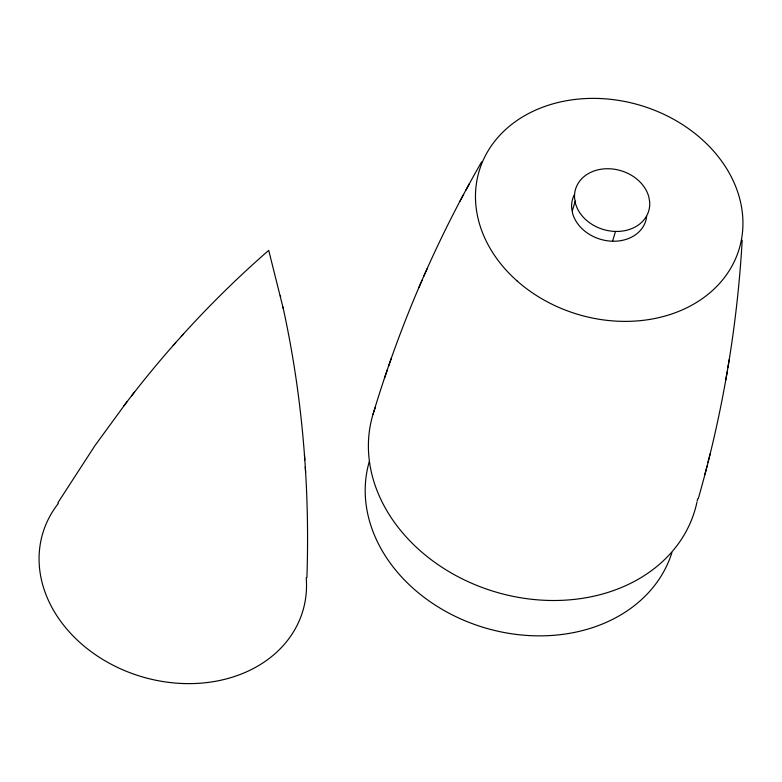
<?xml version="1.0" encoding="UTF-8"?>
<svg xmlns="http://www.w3.org/2000/svg" width="782" height="782" viewBox="0 0 782 782"><rect width="100%" height="100%" fill="white"/><g stroke="black" fill="none" stroke-linecap="round" stroke-linejoin="round"><path stroke-width="1.17" d="M306.906 577.624C309.955 486.834 302.438 395.575 282.888 306.818M742.196 240.191C737.201 327.668 722.382 414.548 698.248 498.769M725.735 380.13L727.172 371.782M727.827 367.726L729.254 359.466M707.964 462.318L710.164 453.824M704.865 474.518L707.065 465.994M646.665 216.428A38.171 30.684 16.6 0 1 611.827 241.198A38.171 30.684 16.6 0 1 572.58 213.33L572.277 210.964L575.2 201.179L574.614 198.618A38.171 30.684 16.6 0 1 606.441 168.746A38.171 30.684 16.6 0 1 648.747 196.634L649.637 201.56A38.171 30.684 16.6 0 1 617.8 231.433A38.171 30.684 16.6 0 1 575.503 203.535L575.2 201.179M612.56 241.227L615.483 231.433M373.043 414.206C399.358 326.299 435.75 241.403 481.624 161.913M388.537 366.357L391.411 358.068M384.451 378.263L387.334 369.945M418.722 287.903L422.133 280.142M423.746 276.378L427.138 268.705M459.933 201.287L463.628 194.444M465.867 190.261L469.493 183.535M57.858 502.816L95.033 445.496L127.134 401.557M131.474 395.985C172.382 343.19 218.315 294.228 268.715 250.377L283.28 308.587M123.937 405.731L134.524 391.997M173.213 345.458L175.686 342.702M181.307 336.397L183.584 333.865M572.277 210.964L571.691 208.413A38.171 30.684 16.6 0 1 574.418 194.562M280.327 295.488L280.65 296.916M304.442 454.821L304.804 460.07M305.254 466.883L305.625 472.367M306.221 577.947A135.706 109.089 16.6 0 1 141.288 676.567A135.706 109.089 16.6 0 1 58.318 503.481M671.885 552.669A158.013 127.026 16.6 0 1 484.185 627.633A158.013 127.026 16.6 0 1 369.251 461.683M696.928 502.288A167.944 135.003 16.6 0 1 495.553 591.964A167.944 135.003 16.6 0 1 375.546 406.884M697.583 499.033A167.944 135.003 16.6 0 1 697.153 501.203M516.931 280.806A135.706 109.089 16.6 0 0 739.176 248.92A135.706 109.089 16.6 0 0 571.505 99.91A135.706 109.089 16.6 0 0 516.931 280.806"/></g></svg>
